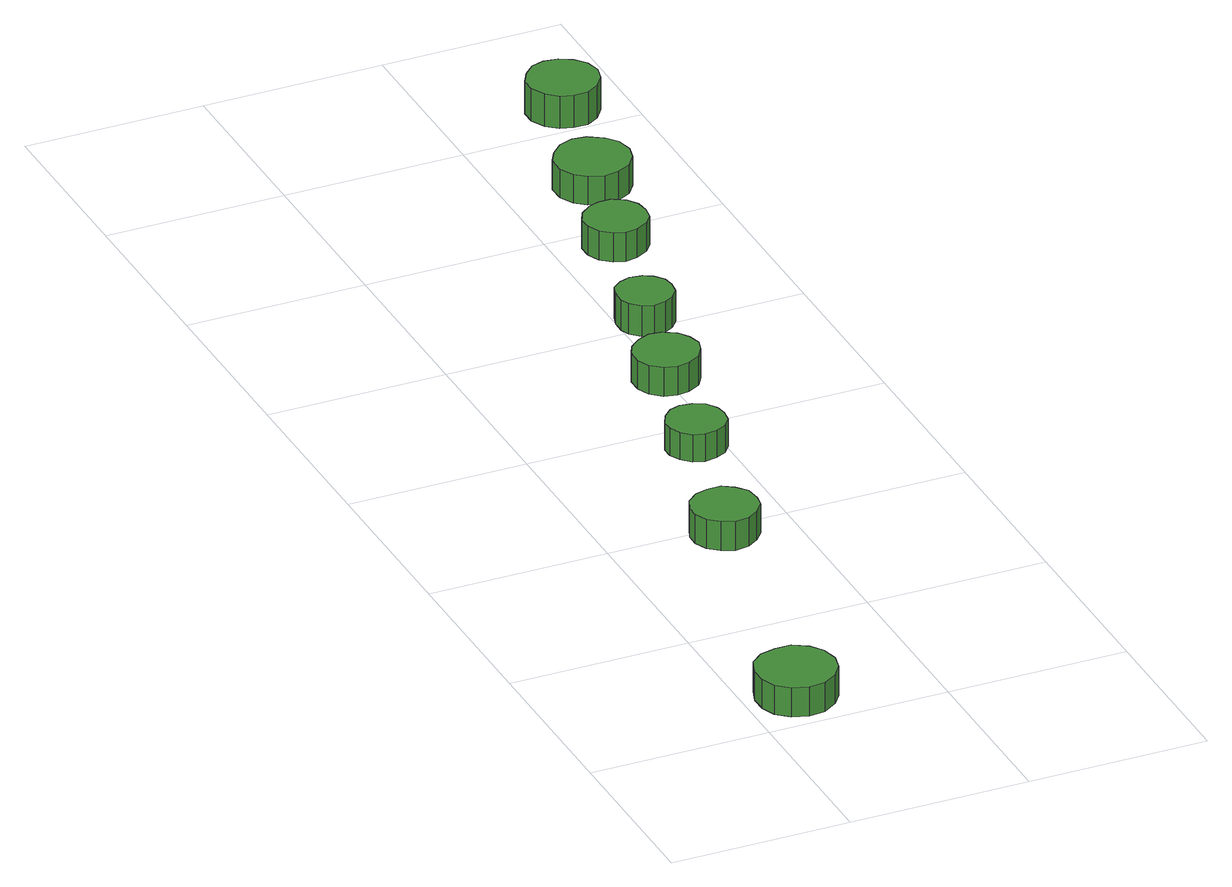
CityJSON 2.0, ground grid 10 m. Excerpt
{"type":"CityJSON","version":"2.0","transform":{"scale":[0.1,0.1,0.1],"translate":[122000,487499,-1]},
"CityObjects":{
"tree1":{"type":"SolitaryVegetationObject","attributes":{"function":"something"},"geometry":[{"type":"MultiSurface","lod":"1","boundaries":[[[0,1,2,3,4,5,6,7,8,9,10,11,12,13,14]],[[15,16,17,18,19,20,21,22,23,24,25,26,27,28,29]],[[0,29,28,1]],[[1,28,27,2]],[[2,27,26,3]],[[3,26,25,4]],[[4,25,24,5]],[[5,24,23,6]],[[6,23,22,7]],[[7,22,21,8]],[[8,21,20,9]],[[9,20,19,10]],[[10,19,18,11]],[[11,18,17,12]],[[12,17,16,13]],[[13,16,15,14]],[[14,15,29,0]]]}]},
"tree2":{"type":"SolitaryVegetationObject","attributes":{"function":"something"}},
"tree3":{"type":"SolitaryVegetationObject","attributes":{"function":"something"},"geometry":[{"type":"MultiSurface","lod":"1","boundaries":[[[30,31,32,33,34,35,36,37,38,39,40,41,42,43,44]],[[45,46,47,48,49,50,51,52,53,54,55,56,57,58,59]],[[30,59,58,31]],[[31,58,57,32]],[[32,57,56,33]],[[33,56,55,34]],[[34,55,54,35]],[[35,54,53,36]],[[36,53,52,37]],[[37,52,51,38]],[[38,51,50,39]],[[39,50,49,40]],[[40,49,48,41]],[[41,48,47,42]],[[42,47,46,43]],[[43,46,45,44]],[[44,45,59,30]]]}]},
"tree4":{"type":"SolitaryVegetationObject","attributes":{"function":"something"},"geometry":[{"type":"MultiSurface","lod":"1","boundaries":[[[60,61,62,63,64,65,66,67,68,69,70,71,72,73,74]],[[75,76,77,78,79,80,81,82,83,84,85,86,87,88,89]],[[60,89,88,61]],[[61,88,87,62]],[[62,87,86,63]],[[63,86,85,64]],[[64,85,84,65]],[[65,84,83,66]],[[66,83,82,67]],[[67,82,81,68]],[[68,81,80,69]],[[69,80,79,70]],[[70,79,78,71]],[[71,78,77,72]],[[72,77,76,73]],[[73,76,75,74]],[[74,75,89,60]]]}]},
"tree5":{"type":"SolitaryVegetationObject","attributes":{"function":"something"},"geometry":[{"type":"MultiSurface","lod":"1","boundaries":[[[90,91,92,93,94,95,96,97,98,99,100,101,102,103,104]],[[105,106,107,108,109,110,111,112,113,114,115,116,117,118,119]],[[90,119,118,91]],[[91,118,117,92]],[[92,117,116,93]],[[93,116,115,94]],[[94,115,114,95]],[[95,114,113,96]],[[96,113,112,97]],[[97,112,111,98]],[[98,111,110,99]],[[99,110,109,100]],[[100,109,108,101]],[[101,108,107,102]],[[102,107,106,103]],[[103,106,105,104]],[[104,105,119,90]]]}]},
"tree6":{"type":"SolitaryVegetationObject","attributes":{"function":"something"},"geometry":[{"type":"MultiSurface","lod":"1","boundaries":[[[120,121,122,123,124,125,126,127,128,129,130,131,132,133,134]],[[135,136,137,138,139,140,141,142,143,144,145,146,147,148,149]],[[120,149,148,121]],[[121,148,147,122]],[[122,147,146,123]],[[123,146,145,124]],[[124,145,144,125]],[[125,144,143,126]],[[126,143,142,127]],[[127,142,141,128]],[[128,141,140,129]],[[129,140,139,130]],[[130,139,138,131]],[[131,138,137,132]],[[132,137,136,133]],[[133,136,135,134]],[[134,135,149,120]]]}]},
"tree7":{"type":"SolitaryVegetationObject","attributes":{"function":"something"},"geometry":[{"type":"MultiSurface","lod":"1","boundaries":[[[150,151,152,153,154,155,156,157,158,159,160,161,162,163,164]],[[165,166,167,168,169,170,171,172,173,174,175,176,177,178,179]],[[150,179,178,151]],[[151,178,177,152]],[[152,177,176,153]],[[153,176,175,154]],[[154,175,174,155]],[[155,174,173,156]],[[156,173,172,157]],[[157,172,171,158]],[[158,171,170,159]],[[159,170,169,160]],[[160,169,168,161]],[[161,168,167,162]],[[162,167,166,163]],[[163,166,165,164]],[[164,165,179,150]]]}]},
"tree8":{"type":"SolitaryVegetationObject","attributes":{"function":"something"},"geometry":[{"type":"MultiSurface","lod":"1","boundaries":[[[180,181,182,183,184,185,186,187,188,189,190,191,192,193,194]],[[195,196,197,198,199,200,201,202,203,204,205,206,207,208,209]],[[180,209,208,181]],[[181,208,207,182]],[[182,207,206,183]],[[183,206,205,184]],[[184,205,204,185]],[[185,204,203,186]],[[186,203,202,187]],[[187,202,201,188]],[[188,201,200,189]],[[189,200,199,190]],[[190,199,198,191]],[[191,198,197,192]],[[192,197,196,193]],[[193,196,195,194]],[[194,195,209,180]]]}]},
"tree9":{"type":"SolitaryVegetationObject","attributes":{"function":"something"},"geometry":[{"type":"MultiSurface","lod":"1","boundaries":[[[210,211,212,213,214,215,216,217,218,219,220,221,222,223,224]],[[225,226,227,228,229,230,231,232,233,234,235,236,237,238,239]],[[210,239,238,211]],[[211,238,237,212]],[[212,237,236,213]],[[213,236,235,214]],[[214,235,234,215]],[[215,234,233,216]],[[216,233,232,217]],[[217,232,231,218]],[[218,231,230,219]],[[219,230,229,220]],[[220,229,228,221]],[[221,228,227,222]],[[222,227,226,223]],[[223,226,225,224]],[[224,225,239,210]]]}]}
},
"vertices":[
[50,29,24],[48,38,24],[43,45,24],[35,50,24],[26,50,24],[17,48,24],[10,42,24],[7,33,24],[7,24,24],[10,16,24],[17,10,24],[26,7,24],[35,8,24],[43,13,24],[48,20,24],[48,20,7],[43,13,7],[35,8,7],[26,7,7],[17,10,7],[10,16,7],[7,24,7],[7,33,7],[10,42,7],[17,48,7],[26,50,7],[35,50,7],[43,45,7],[48,38,7],[50,29,7],
[81,194,24],[80,202,24],[75,208,24],[69,212,24],[61,212,24],[54,210,24],[48,205,24],[45,198,24],[45,191,24],[48,184,24],[54,179,24],[61,176,24],[69,177,24],[75,181,24],[80,187,24],[80,187,7],[75,181,7],[69,177,7],[61,176,7],[54,179,7],[48,184,7],[45,191,7],[45,198,7],[48,205,7],[54,210,7],[61,212,7],[69,212,7],[75,208,7],[80,202,7],[81,194,7],
[102,281,23],[101,287,23],[97,293,23],[91,296,23],[84,297,23],[78,295,23],[73,290,23],[70,284,23],[70,278,23],[73,272,23],[78,267,23],[84,265,23],[91,266,23],[97,269,23],[101,274,23],[101,274,7],[97,269,7],[91,266,7],[84,265,7],[78,267,7],[73,272,7],[70,278,7],[70,284,7],[73,290,7],[78,295,7],[84,297,7],[91,296,7],[97,293,7],[101,287,7],[102,281,7],
[119,350,24],[117,357,24],[113,363,24],[106,367,24],[99,368,24],[92,365,24],[86,360,24],[83,354,24],[83,346,24],[86,339,24],[92,334,24],[99,332,24],[106,333,24],[113,337,24],[117,343,24],[117,343,7],[113,337,7],[106,333,7],[99,332,7],[92,334,7],[86,339,7],[83,346,7],[83,354,7],[86,360,7],[92,365,7],[99,368,7],[106,367,7],[113,363,7],[117,357,7],[119,350,7],
[130,408,25],[129,414,25],[125,419,25],[120,422,25],[113,423,25],[107,421,25],[102,417,25],[100,411,25],[100,404,25],[102,399,25],[107,394,25],[113,392,25],[120,393,25],[125,396,25],[129,401,25],[129,401,7],[125,396,7],[120,393,7],[113,392,7],[107,394,7],[102,399,7],[100,404,7],[100,411,7],[102,417,7],[107,421,7],[113,423,7],[120,422,7],[125,419,7],[129,414,7],[130,408,7],
[150,484,24],[149,491,24],[145,497,24],[138,501,24],[131,501,24],[125,499,24],[119,494,24],[116,488,24],[116,481,24],[119,474,24],[125,469,24],[131,467,24],[138,468,24],[145,472,24],[149,477,24],[149,477,7],[145,472,7],[138,468,7],[131,467,7],[125,469,7],[119,474,7],[116,481,7],[116,488,7],[119,494,7],[125,499,7],[131,501,7],[138,501,7],[145,497,7],[149,491,7],[150,484,7],
[168,544,24],[166,553,24],[161,559,24],[153,564,24],[145,565,24],[137,562,24],[131,556,24],[127,549,24],[127,540,24],[131,532,24],[137,527,24],[145,524,24],[153,525,24],[161,529,24],[166,536,24],[166,536,7],[161,529,7],[153,525,7],[145,524,7],[137,527,7],[131,532,7],[127,540,7],[127,549,7],[131,556,7],[137,562,7],[145,565,7],[153,564,7],[161,559,7],[166,553,7],[168,544,7],
[185,621,26],[183,629,26],[178,635,26],[171,639,26],[163,640,26],[156,638,26],[150,632,26],[146,625,26],[146,617,26],[150,609,26],[156,604,26],[163,602,26],[171,602,26],[178,606,26],[183,613,26],[183,613,7],[178,606,7],[171,602,7],[163,602,7],[156,604,7],[150,609,7],[146,617,7],[146,625,7],[150,632,7],[156,638,7],[163,640,7],[171,639,7],[178,635,7],[183,629,7],[185,621,7]
]}
